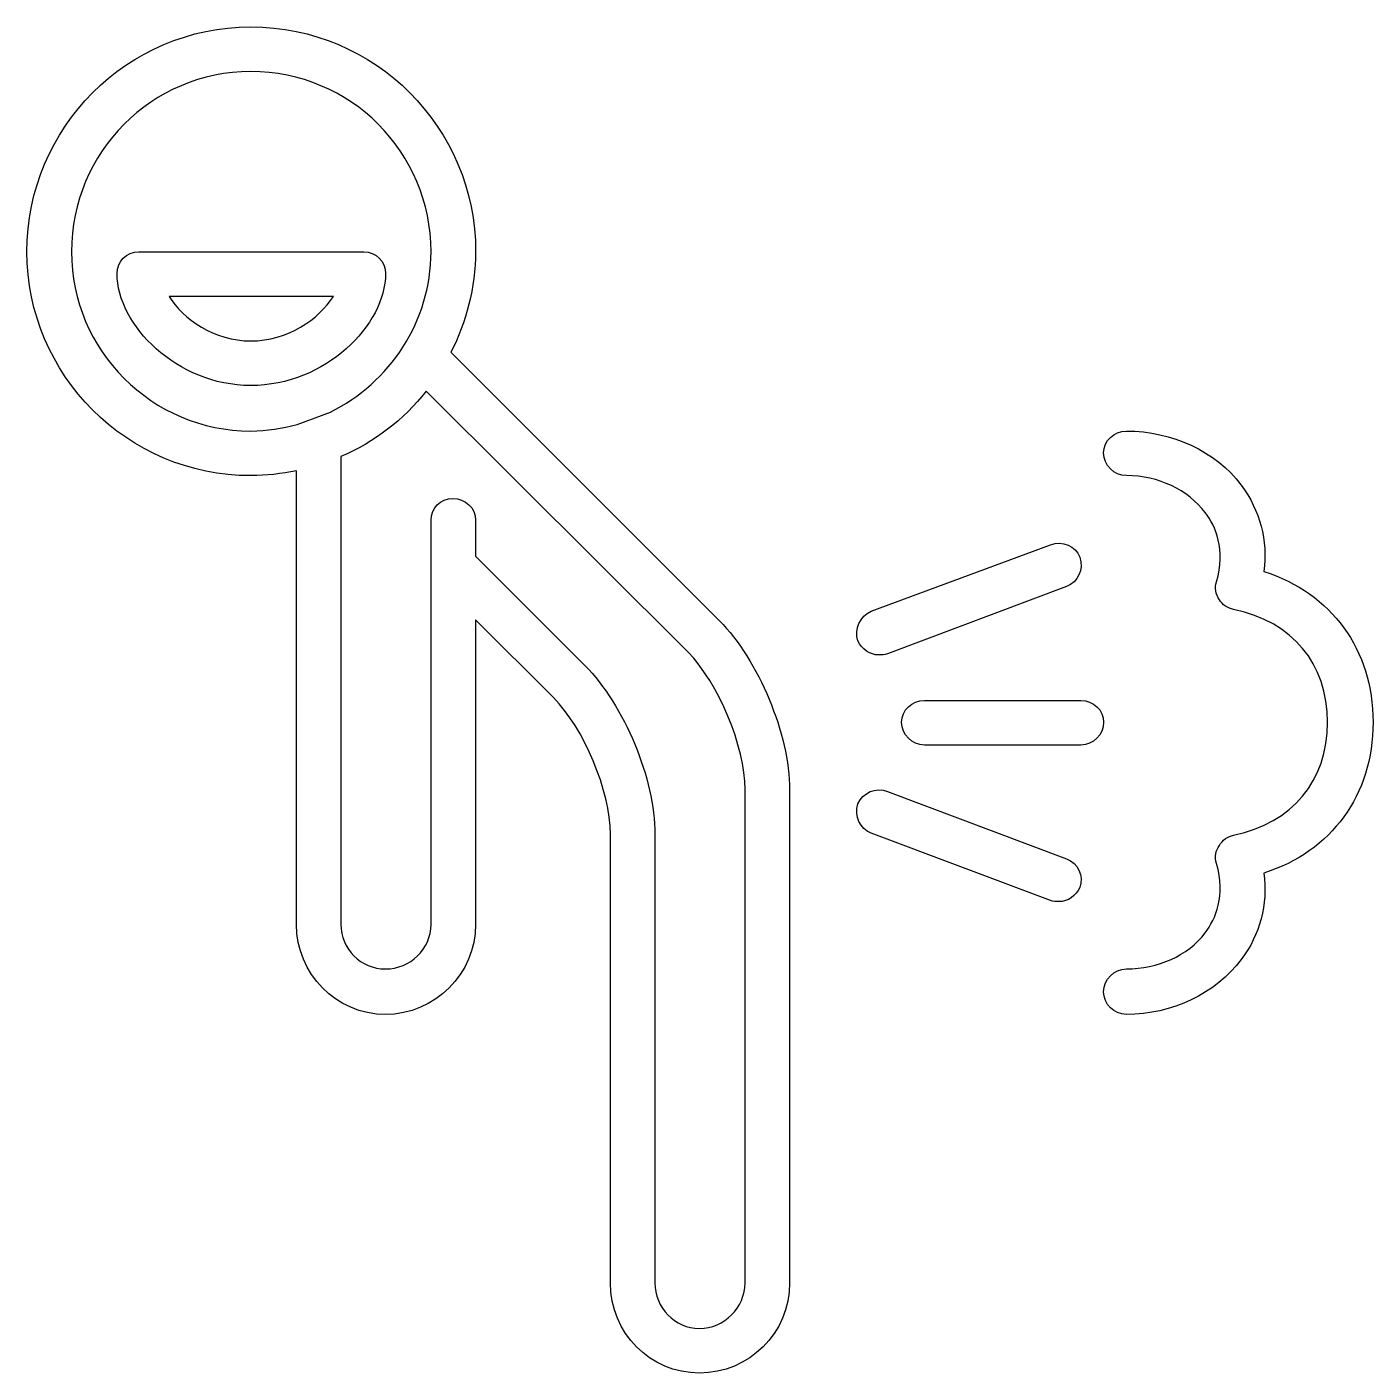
# Model space of a CAD drawing. Header units: centimetres. Extents: x -10.5 to 10.5, y -10.5 to 10.5.
import ezdxf

# ---------------------------------------------------------------- set-up
doc = ezdxf.new("R2010")
doc.units = ezdxf.units.CM
doc.header["$MEASUREMENT"] = 0
doc.layers.add('Layer 1', color=7, linetype='Continuous')

msp = doc.modelspace()

# ---------------------------------------------------------------- linework, layer by layer
at = {"layer": 'Layer 1'}
for points, knots in [([(-3.87333, 5.40791), (-3.63719, 5.87982), (-3.48968, 6.41097), (-3.48968, 6.97173), (-3.48968, 6.97173), (-3.48968, 8.90457), (-5.05369, 10.46878), (-6.98676, 10.46878), (-6.98676, 10.46878), (-8.9048, 10.46878), (-10.46878, 8.90457), (-10.46878, 6.97173), (-10.46878, 6.97173), (-10.46878, 5.05369), (-8.9048, 3.48947), (-6.98676, 3.48947), (-6.98676, 3.48947), (-6.7358, 3.48947), (-6.51445, 3.51908), (-6.27831, 3.5635), (-6.27831, 3.5635), (-6.27831, 3.5635), (-6.27831, -3.48947), (-6.27831, -3.48947), (-6.27831, -3.48947), (-6.27831, -4.25676), (-5.65871, -4.89121), (-4.89142, -4.89121), (-4.89142, -4.89121), (-4.1241, -4.89121), (-3.48968, -4.25677), (-3.48968, -3.48947), (-3.48968, -3.48947), (-3.48968, -3.48947), (-3.48968, 1.24681), (-3.48968, 1.24681), (-3.48968, 1.24681), (-3.48968, 1.24681), (-2.27971, 0.03684), (-2.27971, 0.03684), (-2.27971, 0.03684), (-1.80759, -0.43549), (-1.39455, -1.40932), (-1.39455, -2.08774), (-1.39455, -2.08774), (-1.39455, -2.08774), (-1.39455, -9.06705), (-1.39455, -9.06705), (-1.39455, -9.06705), (-1.39455, -9.84918), (-0.77474, -10.46879), (-0.00745, -10.46879), (-0.00745, -10.46879), (0.75987, -10.46879), (1.39429, -9.84919), (1.39429, -9.06705), (1.39429, -9.06705), (1.39429, -9.06705), (1.39429, -1.3945), (1.39429, -1.3945), (1.39429, -1.3945), (1.39429, -0.53873), (0.90738, 0.62721), (0.30235, 1.23202), (0.30235, 1.23202), (0.30235, 1.23202), (-3.87333, 5.40791), (-3.87333, 5.40791)], [0, 0, 0, 0, 0.05555556, 0.05555556, 0.05555556, 0.05555556, 0.11111111, 0.11111111, 0.11111111, 0.11111111, 0.16666667, 0.16666667, 0.16666667, 0.16666667, 0.22222222, 0.22222222, 0.22222222, 0.22222222, 0.27777778, 0.27777778, 0.27777778, 0.27777778, 0.33333333, 0.33333333, 0.33333333, 0.33333333, 0.38888889, 0.38888889, 0.38888889, 0.38888889, 0.44444444, 0.44444444, 0.44444444, 0.44444444, 0.5, 0.5, 0.5, 0.5, 0.55555556, 0.55555556, 0.55555556, 0.55555556, 0.61111111, 0.61111111, 0.61111111, 0.61111111, 0.66666667, 0.66666667, 0.66666667, 0.66666667, 0.72222222, 0.72222222, 0.72222222, 0.72222222, 0.77777778, 0.77777778, 0.77777778, 0.77777778, 0.83333333, 0.83333333, 0.83333333, 0.83333333, 0.88888889, 0.88888889, 0.88888889, 0.88888889, 1, 1, 1, 1]), ([(-6.26365, 4.28637), (-6.49961, 4.22753), (-6.73577, 4.1831), (-6.98673, 4.1831), (-6.98673, 4.1831), (-8.52113, 4.1831), (-9.77533, 5.43712), (-9.77533, 6.9717), (-9.77533, 6.9717), (-9.77533, 8.5211), (-8.52115, 9.77512), (-6.98673, 9.77512), (-6.98673, 9.77512), (-5.4373, 9.77512), (-4.1831, 8.5211), (-4.1831, 6.9717), (-4.1831, 6.9717), (-4.1831, 5.87979), (-4.83233, 4.93557), (-5.74711, 4.47808), (-5.74711, 4.47808), (-5.74711, 4.47808), (-6.26365, 4.28637), (-6.26365, 4.28637)], [0, 0, 0, 0, 0.14285714, 0.14285714, 0.14285714, 0.14285714, 0.28571429, 0.28571429, 0.28571429, 0.28571429, 0.42857143, 0.42857143, 0.42857143, 0.42857143, 0.57142857, 0.57142857, 0.57142857, 0.57142857, 0.71428571, 0.71428571, 0.71428571, 0.71428571, 1, 1, 1, 1]), ([(-4.89139, 6.6323), (-4.89139, 6.82441), (-5.03908, 6.97173), (-5.2308, 6.97173), (-5.2308, 6.97173), (-5.2308, 6.97173), (-8.72785, 6.97173), (-8.72785, 6.97173), (-8.72785, 6.97173), (-8.91957, 6.97173), (-9.06707, 6.82444), (-9.06707, 6.6323), (-9.06707, 6.6323), (-9.06707, 5.8358), (-8.13748, 4.89118), (-6.98673, 4.89118), (-6.98673, 4.89118), (-5.82098, 4.89118), (-4.89139, 5.8358), (-4.89139, 6.6323)], [0, 0, 0, 0, 0.16666667, 0.16666667, 0.16666667, 0.16666667, 0.33333333, 0.33333333, 0.33333333, 0.33333333, 0.5, 0.5, 0.5, 0.5, 0.66666667, 0.66666667, 0.66666667, 0.66666667, 1, 1, 1, 1]), ([(-8.25557, 6.27847), (-8.25557, 6.27847), (-5.7029, 6.27847), (-5.7029, 6.27847), (-5.7029, 6.27847), (-5.92425, 5.92425), (-6.41119, 5.58481), (-6.98674, 5.58481), (-6.98674, 5.58481), (-7.54731, 5.58481), (-8.04904, 5.92425), (-8.25557, 6.27847)], [0, 0, 0, 0, 0.25, 0.25, 0.25, 0.25, 0.5, 0.5, 0.5, 0.5, 1, 1, 1, 1]), ([(0.70084, -9.06705), (0.70084, -9.45054), (0.37622, -9.77513), (-0.00745, -9.77513), (-0.00745, -9.77513), (-0.3911, -9.77513), (-0.70108, -9.45054), (-0.70108, -9.06705), (-0.70108, -9.06705), (-0.70108, -9.06705), (-0.70108, -2.08773), (-0.70108, -2.08773), (-0.70108, -2.08773), (-0.70108, -1.23196), (-1.1732, -0.08124), (-1.7928, 0.53879), (-1.7928, 0.53879), (-1.7928, 0.53879), (-3.48971, 2.23548), (-3.48971, 2.23548), (-3.48971, 2.23548), (-3.48971, 2.23548), (-3.48971, 2.79621), (-3.48971, 2.79621), (-3.48971, 2.79621), (-3.48971, 2.98793), (-3.65203, 3.13564), (-3.84396, 3.13564), (-3.84396, 3.13564), (-4.03568, 3.13564), (-4.18316, 2.98792), (-4.18316, 2.79621), (-4.18316, 2.79621), (-4.18316, 2.79621), (-4.18316, -3.48944), (-4.18316, -3.48944), (-4.18316, -3.48944), (-4.18316, -3.8733), (-4.50778, -4.1831), (-4.89145, -4.1831), (-4.89145, -4.1831), (-5.2751, -4.1831), (-5.58508, -3.8733), (-5.58508, -3.48944), (-5.58508, -3.48944), (-5.58508, -3.48944), (-5.58508, 3.78485), (-5.58508, 3.78485), (-5.58508, 3.78485), (-5.06856, 4.0062), (-4.61107, 4.36003), (-4.25703, 4.80273), (-4.25703, 4.80273), (-4.25703, 4.80273), (-0.18459, 0.74527), (-0.18459, 0.74527), (-0.18459, 0.74527), (0.28751, 0.25817), (0.70079, -0.71568), (0.70079, -1.39449), (0.70079, -1.39449), (0.70079, -1.39449), (0.70079, -9.06705), (0.70079, -9.06705), (0.70079, -9.06705), (0.70079, -9.06705), (0.70084, -9.06705), (0.70084, -9.06705)], [0, 0, 0, 0, 0.05555556, 0.05555556, 0.05555556, 0.05555556, 0.11111111, 0.11111111, 0.11111111, 0.11111111, 0.16666667, 0.16666667, 0.16666667, 0.16666667, 0.22222222, 0.22222222, 0.22222222, 0.22222222, 0.27777778, 0.27777778, 0.27777778, 0.27777778, 0.33333333, 0.33333333, 0.33333333, 0.33333333, 0.38888889, 0.38888889, 0.38888889, 0.38888889, 0.44444444, 0.44444444, 0.44444444, 0.44444444, 0.5, 0.5, 0.5, 0.5, 0.55555556, 0.55555556, 0.55555556, 0.55555556, 0.61111111, 0.61111111, 0.61111111, 0.61111111, 0.66666667, 0.66666667, 0.66666667, 0.66666667, 0.72222222, 0.72222222, 0.72222222, 0.72222222, 0.77777778, 0.77777778, 0.77777778, 0.77777778, 0.83333333, 0.83333333, 0.83333333, 0.83333333, 0.88888889, 0.88888889, 0.88888889, 0.88888889, 1, 1, 1, 1]), ([(10.46878, -0.34662), (10.46878, 0.78929), (9.81955, 1.65987), (8.77187, 1.99928), (8.77187, 1.99928), (8.83087, 2.48638), (8.71284, 2.9435), (8.41762, 3.34215), (8.41762, 3.34215), (8.01937, 3.8733), (7.34053, 4.1831), (6.63245, 4.1831), (6.63245, 4.1831), (6.44052, 4.1831), (6.27823, 4.03541), (6.27823, 3.84369), (6.27823, 3.84369), (6.27823, 3.65195), (6.44053, 3.48947), (6.63245, 3.48947), (6.63245, 3.48947), (7.13397, 3.48947), (7.59149, 3.26812), (7.85705, 2.91429), (7.85705, 2.91429), (8.01937, 2.70776), (8.18167, 2.33872), (8.03416, 1.8372), (8.03416, 1.8372), (8.00453, 1.74835), (8.01934, 1.64506), (8.07837, 1.55664), (8.07837, 1.55664), (8.12261, 1.48298), (8.21109, 1.42377), (8.29972, 1.40892), (8.29972, 1.40892), (9.21452, 1.2172), (9.76046, 0.56799), (9.76046, -0.34659), (9.76046, -0.34659), (9.76046, -1.26163), (9.21452, -1.91083), (8.29972, -2.10255), (8.29972, -2.10255), (8.21106, -2.11734), (8.12261, -2.17618), (8.07837, -2.26503), (8.07837, -2.26503), (8.01937, -2.33872), (8.00452, -2.44198), (8.03416, -2.54522), (8.03416, -2.54522), (8.18164, -3.04674), (8.01934, -3.40099), (7.85705, -3.62231), (7.85705, -3.62231), (7.59149, -3.97656), (7.11915, -4.18309), (6.63245, -4.18309), (6.63245, -4.18309), (6.44052, -4.18309), (6.27823, -4.3452), (6.27823, -4.53734), (6.27823, -4.53734), (6.27823, -4.72906), (6.44053, -4.89117), (6.63245, -4.89117), (6.63245, -4.89117), (7.34053, -4.89117), (8.01937, -4.56653), (8.41762, -4.0354), (8.41762, -4.0354), (8.71282, -3.65197), (8.83087, -3.17963), (8.77187, -2.6929), (8.77187, -2.6929), (9.81955, -2.35351), (10.46878, -1.48298), (10.46878, -0.34662)], [0, 0, 0, 0, 0.04761905, 0.04761905, 0.04761905, 0.04761905, 0.0952381, 0.0952381, 0.0952381, 0.0952381, 0.14285714, 0.14285714, 0.14285714, 0.14285714, 0.19047619, 0.19047619, 0.19047619, 0.19047619, 0.23809524, 0.23809524, 0.23809524, 0.23809524, 0.28571429, 0.28571429, 0.28571429, 0.28571429, 0.33333333, 0.33333333, 0.33333333, 0.33333333, 0.38095238, 0.38095238, 0.38095238, 0.38095238, 0.42857143, 0.42857143, 0.42857143, 0.42857143, 0.47619048, 0.47619048, 0.47619048, 0.47619048, 0.52380952, 0.52380952, 0.52380952, 0.52380952, 0.57142857, 0.57142857, 0.57142857, 0.57142857, 0.61904762, 0.61904762, 0.61904762, 0.61904762, 0.66666667, 0.66666667, 0.66666667, 0.66666667, 0.71428571, 0.71428571, 0.71428571, 0.71428571, 0.76190476, 0.76190476, 0.76190476, 0.76190476, 0.80952381, 0.80952381, 0.80952381, 0.80952381, 0.85714286, 0.85714286, 0.85714286, 0.85714286, 0.9047619, 0.9047619, 0.9047619, 0.9047619, 1, 1, 1, 1]), ([(2.78118, 0.70084), (2.82563, 0.70084), (2.86984, 0.70084), (2.91405, 0.71566), (2.91405, 0.71566), (2.91405, 0.71566), (5.70265, 1.76315), (5.70265, 1.76315), (5.70265, 1.76315), (5.87976, 1.83721), (5.96842, 2.02892), (5.90937, 2.22064), (5.90937, 2.22064), (5.83552, 2.39759), (5.64381, 2.48641), (5.45188, 2.41236), (5.45188, 2.41236), (5.45188, 2.41236), (2.66307, 1.37972), (2.66307, 1.37972), (2.66307, 1.37972), (2.48614, 1.30566), (2.39772, 1.09913), (2.45654, 0.92223), (2.45654, 0.92223), (2.51562, 0.78929), (2.64849, 0.70084), (2.78118, 0.70084)], [0, 0, 0, 0, 0.125, 0.125, 0.125, 0.125, 0.25, 0.25, 0.25, 0.25, 0.375, 0.375, 0.375, 0.375, 0.5, 0.5, 0.5, 0.5, 0.625, 0.625, 0.625, 0.625, 0.75, 0.75, 0.75, 0.75, 1, 1, 1, 1]), ([(5.92401, -0.00718), (5.92401, -0.00718), (3.48942, -0.00718), (3.48942, -0.00718), (3.48942, -0.00718), (3.2977, -0.00718), (3.13541, -0.15487), (3.13541, -0.34659), (3.13541, -0.34659), (3.13541, -0.53873), (3.29771, -0.70084), (3.48942, -0.70084), (3.48942, -0.70084), (3.48942, -0.70084), (5.92401, -0.70084), (5.92401, -0.70084), (5.92401, -0.70084), (6.11594, -0.70084), (6.27826, -0.53873), (6.27826, -0.34659), (6.27826, -0.34659), (6.27826, -0.15487), (6.11594, -0.00718), (5.92401, -0.00718)], [0, 0, 0, 0, 0.14285714, 0.14285714, 0.14285714, 0.14285714, 0.28571429, 0.28571429, 0.28571429, 0.28571429, 0.42857143, 0.42857143, 0.42857143, 0.42857143, 0.57142857, 0.57142857, 0.57142857, 0.57142857, 0.71428571, 0.71428571, 0.71428571, 0.71428571, 1, 1, 1, 1]), ([(5.70268, -2.47159), (5.70268, -2.47159), (2.91408, -1.42371), (2.91408, -1.42371), (2.91408, -1.42371), (2.73697, -1.35008), (2.53043, -1.43855), (2.45659, -1.61585), (2.45659, -1.61585), (2.39775, -1.80757), (2.4862, -1.99928), (2.66312, -2.07297), (2.66312, -2.07297), (2.66312, -2.07297), (5.45193, -3.12083), (5.45193, -3.12083), (5.45193, -3.12083), (5.49614, -3.13567), (5.54059, -3.13567), (5.5848, -3.13567), (5.5848, -3.13567), (5.71749, -3.13567), (5.85036, -3.0468), (5.90942, -2.91435), (5.90942, -2.91435), (5.96846, -2.73694), (5.8798, -2.53046), (5.70268, -2.47159)], [0, 0, 0, 0, 0.125, 0.125, 0.125, 0.125, 0.25, 0.25, 0.25, 0.25, 0.375, 0.375, 0.375, 0.375, 0.5, 0.5, 0.5, 0.5, 0.625, 0.625, 0.625, 0.625, 0.75, 0.75, 0.75, 0.75, 1, 1, 1, 1])]:
    msp.add_open_spline(points, degree=3, knots=knots, dxfattribs=at)

doc.saveas('drawing.dxf')
